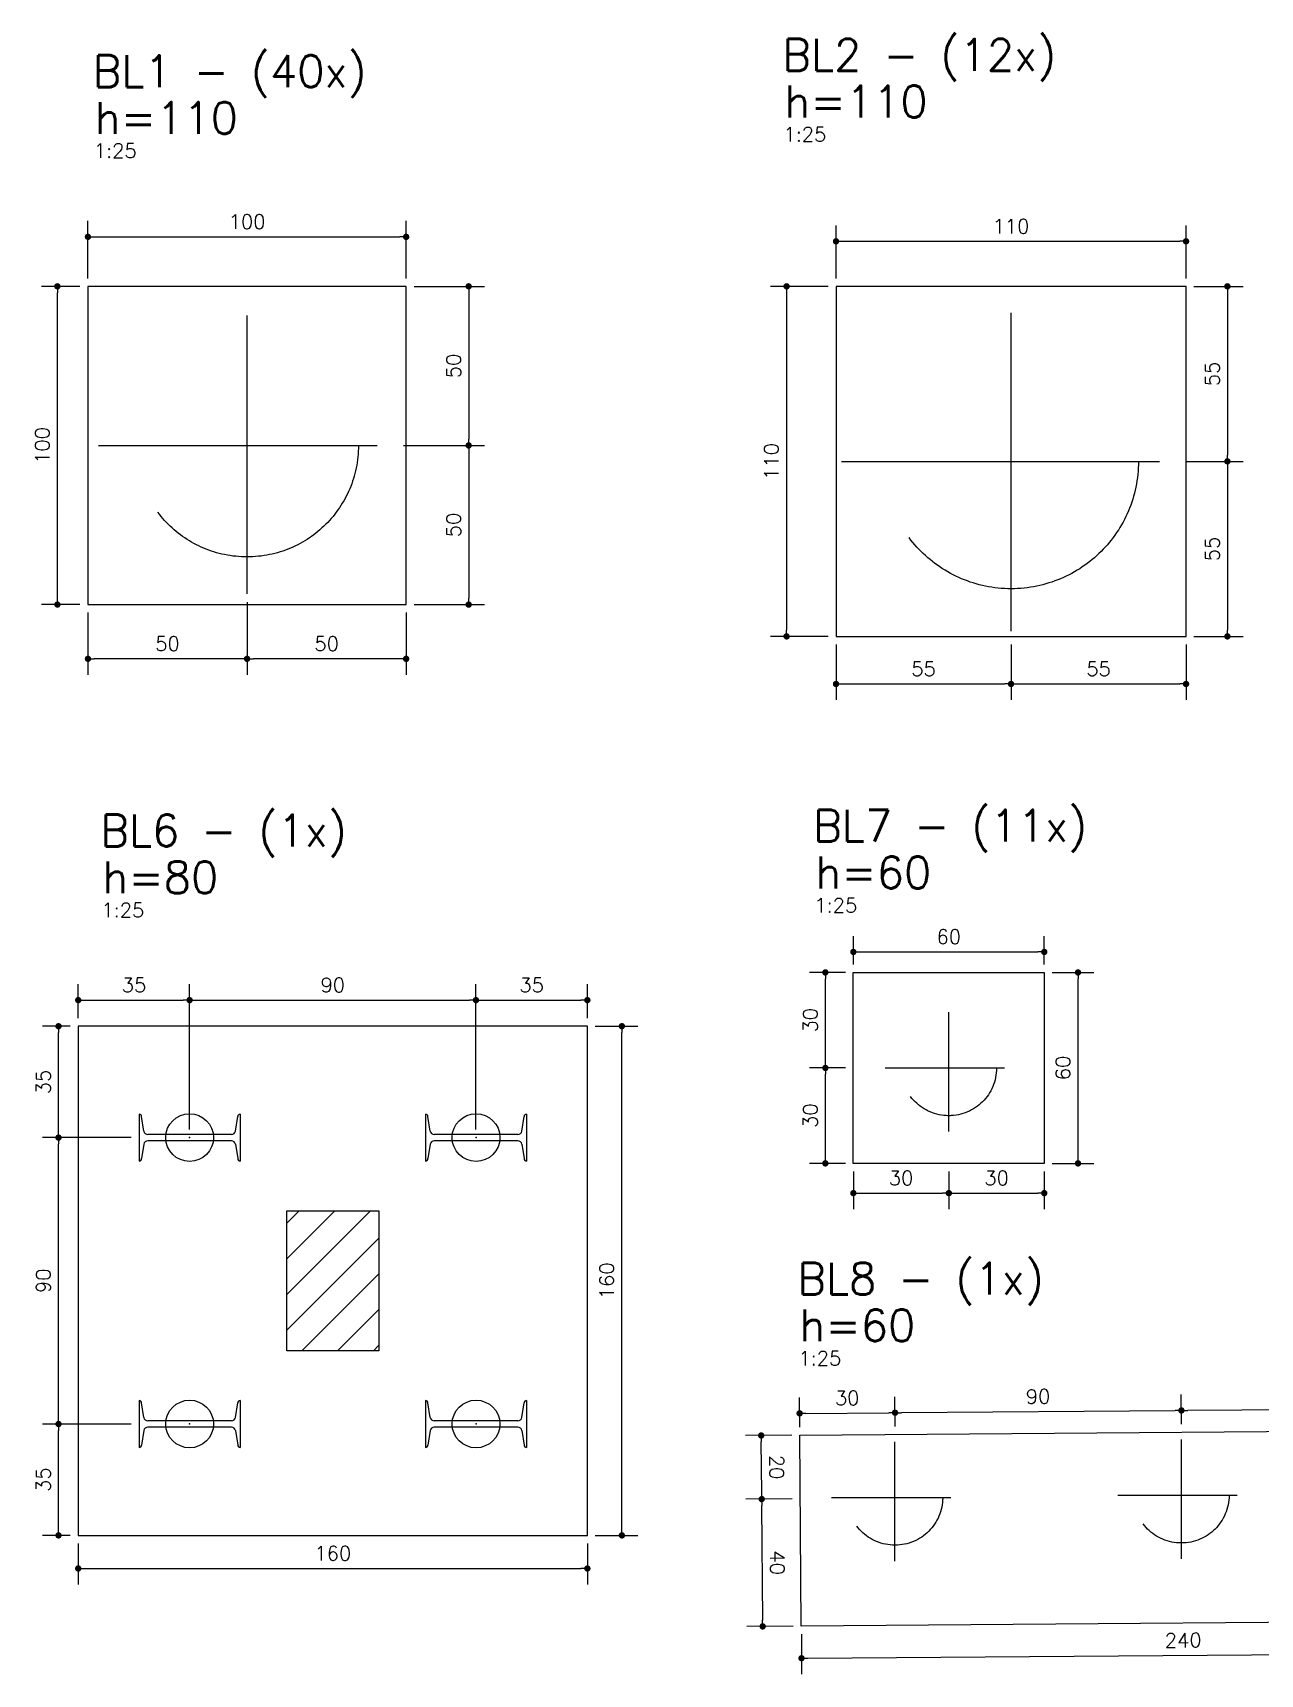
# Model space of a CAD drawing. Extents: x -15987 to 10953, y -16747 to -1189.
# Drawn here: x 8048 to 8820, y -15684 to -14652 of the extents above; entities that cross this region are included whole.
import ezdxf

# ---------------------------------------------------------------- set-up
doc = ezdxf.new("R2010")
doc.units = 0
doc.header["$LTSCALE"] = 25
doc.linetypes.add('ESTILO_TQS_0002', pattern=[0.4, 0.1, -0.3])
for name, color, linetype in [('228', 7, 'Continuous'), ('BLOCO', 3, 'Continuous'), ('COTA', 1, 'Continuous'), ('ESTACA', 1, 'ESTILO_TQS_0002'), ('P-S', 5, 'Continuous'), ('PROJ', 252, 'Continuous'), ('SOLO-FUNDAÇOES', 7, 'Continuous'), ('T1', 2, 'Continuous'), ('T3', 4, 'Continuous'), ('VIGA', 3, 'Continuous')]:
    doc.layers.add(name, color=color, linetype=linetype)
doc.styles.add('COTA', font='romans.shx')
doc.styles.add('Texto1', font='romans.shx', dxfattribs={"height": 9})
doc.styles.add('Texto3', font='romans.shx', dxfattribs={"height": 20})
doc.dimstyles.new('forma', dxfattribs={"dimscale": 5, "dimtxt": 1.8, "dimasz": 0.8, "dimexe": 2, "dimexo": 1, "dimgap": 1, "dimtad": 1, "dimdec": 1, "dimzin": 9, "dimtxsty": 'COTA', "dimblk1": 'DOT', "dimblk2": 'DOT', "dimsah": 1, "dimcen": 0, "dimdle": 1, "dimclrd": 256, "dimclre": 256, "dimclrt": 2, "dimadec": 0, "dimazin": 0, "dimtfac": 1, "dimtdec": 0, "dimtmove": 0, "dimatfit": 3, "dimfxl": 1, "dimtolj": 1, "dimtzin": 0, "dimarcsym": 0})

# ---------------------------------------------------------------- blocks, each defined once
blk = doc.blocks.new('_EST70')
at = {"layer": 'ESTACA', "linetype": 'ESTILO_TQS_0002'}
for p, q in [((0, -1.333), (0, 1.333)), ((-1.333, 0), (1.333, 0))]:
    blk.add_line(p, q, dxfattribs=at)
blk.add_circle((0, 0), 1, dxfattribs=at)
blk = doc.blocks.new('_Dot')
at = {"color": 0, "linetype": 'ByBlock', "lineweight": -2}
blk.add_line((-0.5, 0), (-1, 0), dxfattribs=at)
at = {"color": 0, "linetype": 'ByBlock', "const_width": 0.5}
blk.add_lwpolyline([(-0.25, 0, 1), (0.25, 0, 1)], format="xyb", close=True, dxfattribs=at)
blk = doc.blocks.new('*D52')
at = {"layer": 'COTA', "lineweight": -2, "transparency": 16777216}
for p, q in [((8082.9, -14806.7), (8082.9, -14770.6)), ((8282.9, -14806.7), (8282.9, -14770.6)), ((8086.9, -14780.6), (8278.9, -14780.6))]:
    blk.add_line(p, q, dxfattribs=at)
at = {"layer": 'Defpoints', "color": 0, "transparency": 16777216}
for p in [(8282.9, -14780.6), (8082.9, -14811.7), (8282.9, -14811.7)]:
    blk.add_point(p, dxfattribs=at)
at = {"layer": 'COTA', "lineweight": -2, "transparency": 16777216, "xscale": 4, "yscale": 4, "zscale": 4, "rotation": 180}
blk.add_blockref('_Dot', (8082.9, -14780.6), dxfattribs=at)
at = {"layer": 'COTA', "lineweight": -2, "transparency": 16777216, "xscale": 4, "yscale": 4, "zscale": 4}
blk.add_blockref('_Dot', (8282.9, -14780.6), dxfattribs=at)
at = {"layer": 'COTA', "color": 2, "transparency": 16777216, "insert": (8182.9, -14771.1), "char_height": 9, "attachment_point": 5, "style": 'COTA'}
blk.add_mtext('\\A1;100 ', dxfattribs=at)
blk = doc.blocks.new('*D53')
at = {"layer": 'COTA', "lineweight": -2, "transparency": 16777216}
for p, q in [((8077.9, -14811.7), (8053.7, -14811.7)), ((8063.7, -15007.7), (8063.7, -14815.7)), ((8077.9, -15011.7), (8053.7, -15011.7))]:
    blk.add_line(p, q, dxfattribs=at)
at = {"layer": 'Defpoints', "color": 0, "transparency": 16777216}
for p in [(8063.7, -14811.7), (8082.9, -14811.7), (8082.9, -15011.7)]:
    blk.add_point(p, dxfattribs=at)
at = {"layer": 'COTA', "lineweight": -2, "transparency": 16777216, "xscale": 4, "yscale": 4, "zscale": 4}
for p, rotation in [((8063.7, -14811.7), 90), ((8063.7, -15011.7), 270)]:
    blk.add_blockref('_Dot', p, dxfattribs=dict(at, rotation=rotation))
at = {"layer": 'COTA', "color": 2, "transparency": 16777216, "insert": (8054.2, -14911.7), "char_height": 9, "attachment_point": 5, "rotation": 90, "style": 'COTA'}
blk.add_mtext('\\A1;100 ', dxfattribs=at)
blk = doc.blocks.new('*D54')
at = {"layer": 'COTA', "lineweight": -2, "transparency": 16777216}
for p, q in [((8287.9, -14811.7), (8332.2, -14811.7)), ((8322.2, -14815.7), (8322.2, -14907.7)), ((8281.2, -14911.7), (8332.2, -14911.7))]:
    blk.add_line(p, q, dxfattribs=at)
at = {"layer": 'Defpoints', "color": 0, "transparency": 16777216}
for p in [(8282.9, -14811.7), (8276.2, -14911.7), (8322.2, -14911.7)]:
    blk.add_point(p, dxfattribs=at)
at = {"layer": 'COTA', "lineweight": -2, "transparency": 16777216, "xscale": 4, "yscale": 4, "zscale": 4}
for p, rotation in [((8322.2, -14811.7), 90), ((8322.2, -14911.7), 270)]:
    blk.add_blockref('_Dot', p, dxfattribs=dict(at, rotation=rotation))
at = {"layer": 'COTA', "color": 2, "transparency": 16777216, "insert": (8312.7, -14861.7), "char_height": 9, "attachment_point": 5, "rotation": 90, "style": 'COTA'}
blk.add_mtext('\\A1;50 ', dxfattribs=at)
blk = doc.blocks.new('*D55')
at = {"layer": 'COTA', "lineweight": -2, "transparency": 16777216}
for p, q in [((8182.9, -15010.1), (8182.9, -15055.8)), ((8282.9, -15016.7), (8282.9, -15055.8)), ((8278.9, -15045.8), (8186.9, -15045.8))]:
    blk.add_line(p, q, dxfattribs=at)
at = {"layer": 'Defpoints', "color": 0, "transparency": 16777216}
for p in [(8182.9, -15005.1), (8282.9, -15011.7), (8182.9, -15045.8)]:
    blk.add_point(p, dxfattribs=at)
at = {"layer": 'COTA', "lineweight": -2, "transparency": 16777216, "xscale": 4, "yscale": 4, "zscale": 4, "rotation": 180}
blk.add_blockref('_Dot', (8182.9, -15045.8), dxfattribs=at)
at = {"layer": 'COTA', "lineweight": -2, "transparency": 16777216, "xscale": 4, "yscale": 4, "zscale": 4}
blk.add_blockref('_Dot', (8282.9, -15045.8), dxfattribs=at)
at = {"layer": 'COTA', "color": 2, "transparency": 16777216, "insert": (8232.9, -15036.3), "char_height": 9, "attachment_point": 5, "style": 'COTA'}
blk.add_mtext('\\A1;50 ', dxfattribs=at)
blk = doc.blocks.new('*D56')
at = {"layer": 'COTA', "lineweight": -2, "transparency": 16777216}
for p, q in [((8082.9, -15016.7), (8082.9, -15055.8)), ((8182.9, -15010.1), (8182.9, -15055.8)), ((8178.9, -15045.8), (8086.9, -15045.8))]:
    blk.add_line(p, q, dxfattribs=at)
at = {"layer": 'Defpoints', "color": 0, "transparency": 16777216}
for p in [(8182.9, -15005.1), (8082.9, -15011.7), (8082.9, -15045.8)]:
    blk.add_point(p, dxfattribs=at)
at = {"layer": 'COTA', "lineweight": -2, "transparency": 16777216, "xscale": 4, "yscale": 4, "zscale": 4, "rotation": 180}
blk.add_blockref('_Dot', (8082.9, -15045.8), dxfattribs=at)
at = {"layer": 'COTA', "lineweight": -2, "transparency": 16777216, "xscale": 4, "yscale": 4, "zscale": 4}
blk.add_blockref('_Dot', (8182.9, -15045.8), dxfattribs=at)
at = {"layer": 'COTA', "color": 2, "transparency": 16777216, "insert": (8132.9, -15036.3), "char_height": 9, "attachment_point": 5, "style": 'COTA'}
blk.add_mtext('\\A1;50 ', dxfattribs=at)
blk = doc.blocks.new('*D57')
at = {"layer": 'COTA', "lineweight": -2, "transparency": 16777216}
for p, q in [((8281.2, -14911.7), (8332.2, -14911.7)), ((8322.2, -14915.7), (8322.2, -15007.7)), ((8287.9, -15011.7), (8332.2, -15011.7))]:
    blk.add_line(p, q, dxfattribs=at)
at = {"layer": 'Defpoints', "color": 0, "transparency": 16777216}
for p in [(8276.2, -14911.7), (8282.9, -15011.7), (8322.2, -15011.7)]:
    blk.add_point(p, dxfattribs=at)
at = {"layer": 'COTA', "lineweight": -2, "transparency": 16777216, "xscale": 4, "yscale": 4, "zscale": 4}
for p, rotation in [((8322.2, -14911.7), 90), ((8322.2, -15011.7), 270)]:
    blk.add_blockref('_Dot', p, dxfattribs=dict(at, rotation=rotation))
at = {"layer": 'COTA', "color": 2, "transparency": 16777216, "insert": (8312.7, -14961.7), "char_height": 9, "attachment_point": 5, "rotation": 90, "style": 'COTA'}
blk.add_mtext('\\A1;50 ', dxfattribs=at)
blk = doc.blocks.new('_EST80')
at = {"layer": 'ESTACA', "linetype": 'ESTILO_TQS_0002'}
for p, q in [((0, -1.333), (0, 1.333)), ((-1.333, 0), (1.333, 0))]:
    blk.add_line(p, q, dxfattribs=at)
blk.add_circle((0, 0), 1, dxfattribs=at)
blk = doc.blocks.new('*D58')
at = {"layer": 'COTA', "lineweight": -2, "transparency": 16777216}
for p, q in [((8553.1, -14806.7), (8553.1, -14773.4)), ((8773.1, -14806.7), (8773.1, -14773.4)), ((8557.1, -14783.4), (8769.1, -14783.4))]:
    blk.add_line(p, q, dxfattribs=at)
at = {"layer": 'Defpoints', "color": 0, "transparency": 16777216}
for p in [(8773.1, -14783.4), (8553.1, -14811.7), (8773.1, -14811.7)]:
    blk.add_point(p, dxfattribs=at)
at = {"layer": 'COTA', "lineweight": -2, "transparency": 16777216, "xscale": 4, "yscale": 4, "zscale": 4, "rotation": 180}
blk.add_blockref('_Dot', (8553.1, -14783.4), dxfattribs=at)
at = {"layer": 'COTA', "lineweight": -2, "transparency": 16777216, "xscale": 4, "yscale": 4, "zscale": 4}
blk.add_blockref('_Dot', (8773.1, -14783.4), dxfattribs=at)
at = {"layer": 'COTA', "color": 2, "transparency": 16777216, "insert": (8663.1, -14773.9), "char_height": 9, "attachment_point": 5, "style": 'COTA'}
blk.add_mtext('\\A1;110', dxfattribs=at)
blk = doc.blocks.new('*D59')
at = {"layer": 'COTA', "lineweight": -2, "transparency": 16777216}
for p, q in [((8548.1, -14811.7), (8512, -14811.7)), ((8522, -14815.7), (8522, -15027.7)), ((8548.1, -15031.7), (8512, -15031.7))]:
    blk.add_line(p, q, dxfattribs=at)
at = {"layer": 'Defpoints', "color": 0, "transparency": 16777216}
for p in [(8553.1, -14811.7), (8522, -15031.7), (8553.1, -15031.7)]:
    blk.add_point(p, dxfattribs=at)
at = {"layer": 'COTA', "lineweight": -2, "transparency": 16777216, "xscale": 4, "yscale": 4, "zscale": 4}
for p, rotation in [((8522, -14811.7), 90), ((8522, -15031.7), 270)]:
    blk.add_blockref('_Dot', p, dxfattribs=dict(at, rotation=rotation))
at = {"layer": 'COTA', "color": 2, "transparency": 16777216, "insert": (8512.5, -14921.7), "char_height": 9, "attachment_point": 5, "rotation": 90, "style": 'COTA'}
blk.add_mtext('\\A1;110', dxfattribs=at)
blk = doc.blocks.new('*D60')
at = {"layer": 'COTA', "lineweight": -2, "transparency": 16777216}
for p, q in [((8778.1, -14811.7), (8809.1, -14811.7)), ((8799.1, -14815.7), (8799.1, -14917.7)), ((8778.1, -14921.7), (8809.1, -14921.7))]:
    blk.add_line(p, q, dxfattribs=at)
at = {"layer": 'Defpoints', "color": 0, "transparency": 16777216}
for p in [(8773.1, -14811.7), (8773.1, -14921.7), (8799.1, -14921.7)]:
    blk.add_point(p, dxfattribs=at)
at = {"layer": 'COTA', "lineweight": -2, "transparency": 16777216, "xscale": 4, "yscale": 4, "zscale": 4}
for p, rotation in [((8799.1, -14811.7), 90), ((8799.1, -14921.7), 270)]:
    blk.add_blockref('_Dot', p, dxfattribs=dict(at, rotation=rotation))
at = {"layer": 'COTA', "color": 2, "transparency": 16777216, "insert": (8789.6, -14866.7), "char_height": 9, "attachment_point": 5, "rotation": 90, "style": 'COTA'}
blk.add_mtext('\\A1;55', dxfattribs=at)
blk = doc.blocks.new('*D61')
at = {"layer": 'COTA', "lineweight": -2, "transparency": 16777216}
for p, q in [((8778.1, -14921.7), (8809.1, -14921.7)), ((8799.1, -14925.7), (8799.1, -15027.7)), ((8778.1, -15031.7), (8809.1, -15031.7))]:
    blk.add_line(p, q, dxfattribs=at)
at = {"layer": 'Defpoints', "color": 0, "transparency": 16777216}
for p in [(8773.1, -14921.7), (8773.1, -15031.7), (8799.1, -15031.7)]:
    blk.add_point(p, dxfattribs=at)
at = {"layer": 'COTA', "lineweight": -2, "transparency": 16777216, "xscale": 4, "yscale": 4, "zscale": 4}
for p, rotation in [((8799.1, -14921.7), 90), ((8799.1, -15031.7), 270)]:
    blk.add_blockref('_Dot', p, dxfattribs=dict(at, rotation=rotation))
at = {"layer": 'COTA', "color": 2, "transparency": 16777216, "insert": (8789.6, -14976.7), "char_height": 9, "attachment_point": 5, "rotation": 90, "style": 'COTA'}
blk.add_mtext('\\A1;55', dxfattribs=at)
blk = doc.blocks.new('*D62')
at = {"layer": 'COTA', "lineweight": -2, "transparency": 16777216}
for p, q in [((8553.1, -15036.7), (8553.1, -15071.6)), ((8663.1, -15036.7), (8663.1, -15071.6)), ((8557.1, -15061.6), (8659.1, -15061.6))]:
    blk.add_line(p, q, dxfattribs=at)
at = {"layer": 'Defpoints', "color": 0, "transparency": 16777216}
for p in [(8553.1, -15031.7), (8663.1, -15031.7), (8663.1, -15061.6)]:
    blk.add_point(p, dxfattribs=at)
at = {"layer": 'COTA', "lineweight": -2, "transparency": 16777216, "xscale": 4, "yscale": 4, "zscale": 4, "rotation": 180}
blk.add_blockref('_Dot', (8553.1, -15061.6), dxfattribs=at)
at = {"layer": 'COTA', "lineweight": -2, "transparency": 16777216, "xscale": 4, "yscale": 4, "zscale": 4}
blk.add_blockref('_Dot', (8663.1, -15061.6), dxfattribs=at)
at = {"layer": 'COTA', "color": 2, "transparency": 16777216, "insert": (8608.1, -15052.1), "char_height": 9, "attachment_point": 5, "style": 'COTA'}
blk.add_mtext('\\A1;55', dxfattribs=at)
blk = doc.blocks.new('*D63')
at = {"layer": 'COTA', "lineweight": -2, "transparency": 16777216}
for p, q in [((8663.1, -15036.7), (8663.1, -15071.6)), ((8773.1, -15036.7), (8773.1, -15071.6)), ((8667.1, -15061.6), (8769.1, -15061.6))]:
    blk.add_line(p, q, dxfattribs=at)
at = {"layer": 'Defpoints', "color": 0, "transparency": 16777216}
for p in [(8663.1, -15031.7), (8773.1, -15031.7), (8773.1, -15061.6)]:
    blk.add_point(p, dxfattribs=at)
at = {"layer": 'COTA', "lineweight": -2, "transparency": 16777216, "xscale": 4, "yscale": 4, "zscale": 4, "rotation": 180}
blk.add_blockref('_Dot', (8663.1, -15061.6), dxfattribs=at)
at = {"layer": 'COTA', "lineweight": -2, "transparency": 16777216, "xscale": 4, "yscale": 4, "zscale": 4}
blk.add_blockref('_Dot', (8773.1, -15061.6), dxfattribs=at)
at = {"layer": 'COTA', "color": 2, "transparency": 16777216, "insert": (8718.1, -15052.1), "char_height": 9, "attachment_point": 5, "style": 'COTA'}
blk.add_mtext('\\A1;55', dxfattribs=at)
blk = doc.blocks.new('perfilW310x52')
at = {"layer": 'PROJ', "linetype": 'Continuous'}
for p, q in [((-0.0836, 0.1585), (0.0636, 0.1585)), ((-0.0305, 0.1439), (-0.0761, 0.151)), ((-0.02, 0.1316), (-0.02, -0.1316)), ((0, 0.1316), (0, -0.1316)), ((0.0106, 0.1439), (0.0562, 0.151)), ((-0.0305, -0.1439), (-0.0761, -0.151)), ((0.0106, -0.1439), (0.0562, -0.151)), ((-0.0836, -0.1585), (0.0636, -0.1585))]:
    blk.add_line(p, q, dxfattribs=at)
at = {"layer": 'PROJ'}
blk.add_circle((-0.01, 0), 0.075, dxfattribs=at)
at = {"layer": 'PROJ', "linetype": 'Continuous'}
for centre, radius, start, end in [((-0.0761, 0.1585), 0.00749, 180, 270), ((0.0562, 0.1585), 0.00749, 270, 0), ((-0.0324, 0.1316), 0.0125, 0, 81.1582), ((0.0125, 0.1316), 0.0125, 98.8418, 180), ((-0.0761, -0.1585), 0.00749, 90, 180), ((-0.0324, -0.1316), 0.0125, 278.8418, 0), ((0.0125, -0.1316), 0.0125, 180, 261.1582), ((0.0562, -0.1585), 0.00749, 0, 90)]:
    blk.add_arc(centre, radius, start, end, dxfattribs=at)
at = {"layer": 'PROJ'}
blk.add_point((-0.01, 0), dxfattribs=at)
blk = doc.blocks.new('*D452')
at = {"layer": 'COTA', "lineweight": -2, "transparency": 16777216}
for p, q in [((8110.1, -15526.7), (8054.4, -15526.7)), ((8064.4, -15592.7), (8064.4, -15530.7)), ((8071.8, -15596.7), (8054.4, -15596.7))]:
    blk.add_line(p, q, dxfattribs=at)
at = {"layer": 'Defpoints', "color": 0, "transparency": 16777216}
for p in [(8064.4, -15526.7), (8115.1, -15526.7), (8076.8, -15596.7)]:
    blk.add_point(p, dxfattribs=at)
at = {"layer": 'COTA', "lineweight": -2, "transparency": 16777216, "xscale": 4, "yscale": 4, "zscale": 4}
for p, rotation in [((8064.4, -15526.7), 90), ((8064.4, -15596.7), 270)]:
    blk.add_blockref('_Dot', p, dxfattribs=dict(at, rotation=rotation))
at = {"layer": 'COTA', "color": 2, "transparency": 16777216, "insert": (8054.9, -15561.7), "char_height": 9, "attachment_point": 5, "rotation": 90, "style": 'COTA'}
blk.add_mtext('\\A1;35 ', dxfattribs=at)
blk = doc.blocks.new('*D446')
at = {"layer": 'COTA', "lineweight": -2, "transparency": 16777216}
for p, q in [((8110.1, -15346.7), (8054.4, -15346.7)), ((8064.4, -15522.7), (8064.4, -15350.7)), ((8110.1, -15526.7), (8054.4, -15526.7))]:
    blk.add_line(p, q, dxfattribs=at)
at = {"layer": 'Defpoints', "color": 0, "transparency": 16777216}
for p in [(8064.4, -15346.7), (8115.1, -15346.7), (8115.1, -15526.7)]:
    blk.add_point(p, dxfattribs=at)
at = {"layer": 'COTA', "lineweight": -2, "transparency": 16777216, "xscale": 4, "yscale": 4, "zscale": 4}
for p, rotation in [((8064.4, -15346.7), 90), ((8064.4, -15526.7), 270)]:
    blk.add_blockref('_Dot', p, dxfattribs=dict(at, rotation=rotation))
at = {"layer": 'COTA', "color": 2, "transparency": 16777216, "insert": (8054.9, -15436.7), "char_height": 9, "attachment_point": 5, "rotation": 90, "style": 'COTA'}
blk.add_mtext('\\A1;90 ', dxfattribs=at)
blk = doc.blocks.new('*D453')
at = {"layer": 'COTA', "lineweight": -2, "transparency": 16777216}
for p, q in [((8071.8, -15276.7), (8054.4, -15276.7)), ((8064.4, -15342.7), (8064.4, -15280.7)), ((8110.1, -15346.7), (8054.4, -15346.7))]:
    blk.add_line(p, q, dxfattribs=at)
at = {"layer": 'Defpoints', "color": 0, "transparency": 16777216}
for p in [(8064.4, -15276.7), (8076.8, -15276.7), (8115.1, -15346.7)]:
    blk.add_point(p, dxfattribs=at)
at = {"layer": 'COTA', "lineweight": -2, "transparency": 16777216, "xscale": 4, "yscale": 4, "zscale": 4}
for p, rotation in [((8064.4, -15276.7), 90), ((8064.4, -15346.7), 270)]:
    blk.add_blockref('_Dot', p, dxfattribs=dict(at, rotation=rotation))
at = {"layer": 'COTA', "color": 2, "transparency": 16777216, "insert": (8054.9, -15311.7), "char_height": 9, "attachment_point": 5, "rotation": 90, "style": 'COTA'}
blk.add_mtext('\\A1;35 ', dxfattribs=at)
blk = doc.blocks.new('*D454')
at = {"layer": 'COTA', "lineweight": -2, "transparency": 16777216}
for p, q in [((8076.8, -15271.7), (8076.8, -15250.3)), ((8146.8, -15341.7), (8146.8, -15250.3)), ((8080.8, -15260.3), (8142.8, -15260.3))]:
    blk.add_line(p, q, dxfattribs=at)
at = {"layer": 'Defpoints', "color": 0, "transparency": 16777216}
for p in [(8146.8, -15260.3), (8076.8, -15276.7), (8146.8, -15346.7)]:
    blk.add_point(p, dxfattribs=at)
at = {"layer": 'COTA', "lineweight": -2, "transparency": 16777216, "xscale": 4, "yscale": 4, "zscale": 4, "rotation": 180}
blk.add_blockref('_Dot', (8076.8, -15260.3), dxfattribs=at)
at = {"layer": 'COTA', "lineweight": -2, "transparency": 16777216, "xscale": 4, "yscale": 4, "zscale": 4}
blk.add_blockref('_Dot', (8146.8, -15260.3), dxfattribs=at)
at = {"layer": 'COTA', "color": 2, "transparency": 16777216, "insert": (8111.8, -15250.8), "char_height": 9, "attachment_point": 5, "style": 'COTA'}
blk.add_mtext('\\A1;35 ', dxfattribs=at)
blk = doc.blocks.new('*D447')
at = {"layer": 'COTA', "lineweight": -2, "transparency": 16777216}
for p, q in [((8146.8, -15341.7), (8146.8, -15250.3)), ((8326.8, -15341.7), (8326.8, -15250.3)), ((8150.8, -15260.3), (8322.8, -15260.3))]:
    blk.add_line(p, q, dxfattribs=at)
at = {"layer": 'Defpoints', "color": 0, "transparency": 16777216}
for p in [(8326.8, -15260.3), (8146.8, -15346.7), (8326.8, -15346.7)]:
    blk.add_point(p, dxfattribs=at)
at = {"layer": 'COTA', "lineweight": -2, "transparency": 16777216, "xscale": 4, "yscale": 4, "zscale": 4, "rotation": 180}
blk.add_blockref('_Dot', (8146.8, -15260.3), dxfattribs=at)
at = {"layer": 'COTA', "lineweight": -2, "transparency": 16777216, "xscale": 4, "yscale": 4, "zscale": 4}
blk.add_blockref('_Dot', (8326.8, -15260.3), dxfattribs=at)
at = {"layer": 'COTA', "color": 2, "transparency": 16777216, "insert": (8236.8, -15250.8), "char_height": 9, "attachment_point": 5, "style": 'COTA'}
blk.add_mtext('\\A1;90 ', dxfattribs=at)
blk = doc.blocks.new('*D455')
at = {"layer": 'COTA', "lineweight": -2, "transparency": 16777216}
for p, q in [((8326.8, -15341.7), (8326.8, -15250.3)), ((8396.8, -15271.7), (8396.8, -15250.3)), ((8330.8, -15260.3), (8392.8, -15260.3))]:
    blk.add_line(p, q, dxfattribs=at)
at = {"layer": 'Defpoints', "color": 0, "transparency": 16777216}
for p in [(8396.8, -15260.3), (8396.8, -15276.7), (8326.8, -15346.7)]:
    blk.add_point(p, dxfattribs=at)
at = {"layer": 'COTA', "lineweight": -2, "transparency": 16777216, "xscale": 4, "yscale": 4, "zscale": 4, "rotation": 180}
blk.add_blockref('_Dot', (8326.8, -15260.3), dxfattribs=at)
at = {"layer": 'COTA', "lineweight": -2, "transparency": 16777216, "xscale": 4, "yscale": 4, "zscale": 4}
blk.add_blockref('_Dot', (8396.8, -15260.3), dxfattribs=at)
at = {"layer": 'COTA', "color": 2, "transparency": 16777216, "insert": (8361.8, -15250.8), "char_height": 9, "attachment_point": 5, "style": 'COTA'}
blk.add_mtext('\\A1;35 ', dxfattribs=at)
blk = doc.blocks.new('*D456')
at = {"layer": 'COTA', "lineweight": -2, "transparency": 16777216}
for p, q in [((8401.8, -15276.7), (8428.5, -15276.7)), ((8418.5, -15592.7), (8418.5, -15280.7)), ((8401.8, -15596.7), (8428.5, -15596.7))]:
    blk.add_line(p, q, dxfattribs=at)
at = {"layer": 'Defpoints', "color": 0, "transparency": 16777216}
for p in [(8396.8, -15276.7), (8418.5, -15276.7), (8396.8, -15596.7)]:
    blk.add_point(p, dxfattribs=at)
at = {"layer": 'COTA', "lineweight": -2, "transparency": 16777216, "xscale": 4, "yscale": 4, "zscale": 4}
for p, rotation in [((8418.5, -15276.7), 90), ((8418.5, -15596.7), 270)]:
    blk.add_blockref('_Dot', p, dxfattribs=dict(at, rotation=rotation))
at = {"layer": 'COTA', "color": 2, "transparency": 16777216, "insert": (8409, -15436.7), "char_height": 9, "attachment_point": 5, "rotation": 90, "style": 'COTA'}
blk.add_mtext('\\A1;160 ', dxfattribs=at)
blk = doc.blocks.new('*D457')
at = {"layer": 'COTA', "lineweight": -2, "transparency": 16777216}
for p, q in [((8076.8, -15601.7), (8076.8, -15627.5)), ((8396.8, -15601.7), (8396.8, -15627.5)), ((8080.8, -15617.5), (8392.8, -15617.5))]:
    blk.add_line(p, q, dxfattribs=at)
at = {"layer": 'Defpoints', "color": 0, "transparency": 16777216}
for p in [(8076.8, -15596.7), (8396.8, -15596.7), (8396.8, -15617.5)]:
    blk.add_point(p, dxfattribs=at)
at = {"layer": 'COTA', "lineweight": -2, "transparency": 16777216, "xscale": 4, "yscale": 4, "zscale": 4, "rotation": 180}
blk.add_blockref('_Dot', (8076.8, -15617.5), dxfattribs=at)
at = {"layer": 'COTA', "lineweight": -2, "transparency": 16777216, "xscale": 4, "yscale": 4, "zscale": 4}
blk.add_blockref('_Dot', (8396.8, -15617.5), dxfattribs=at)
at = {"layer": 'COTA', "color": 2, "transparency": 16777216, "insert": (8236.8, -15608), "char_height": 9, "attachment_point": 5, "style": 'COTA'}
blk.add_mtext('\\A1;160 ', dxfattribs=at)
blk = doc.blocks.new('*D564')
at = {"layer": 'COTA', "lineweight": -2, "transparency": 16777216}
for p, q in [((8559, -15302.9), (8536.4, -15302.9)), ((8546.4, -15358.9), (8546.4, -15306.9)), ((8559, -15362.9), (8536.4, -15362.9))]:
    blk.add_line(p, q, dxfattribs=at)
at = {"layer": 'Defpoints', "color": 0, "transparency": 16777216}
for p in [(8546.4, -15302.9), (8564, -15302.9), (8564, -15362.9)]:
    blk.add_point(p, dxfattribs=at)
at = {"layer": 'COTA', "lineweight": -2, "transparency": 16777216, "xscale": 4, "yscale": 4, "zscale": 4}
for p, rotation in [((8546.4, -15302.9), 90), ((8546.4, -15362.9), 270)]:
    blk.add_blockref('_Dot', p, dxfattribs=dict(at, rotation=rotation))
at = {"layer": 'COTA', "color": 2, "transparency": 16777216, "insert": (8536.9, -15332.9), "char_height": 9, "attachment_point": 5, "rotation": 90, "style": 'COTA'}
blk.add_mtext('\\A1;30 ', dxfattribs=at)
blk = doc.blocks.new('*D565')
at = {"layer": 'COTA', "lineweight": -2, "transparency": 16777216}
for p, q in [((8559, -15242.9), (8536.4, -15242.9)), ((8546.4, -15298.9), (8546.4, -15246.9)), ((8559, -15302.9), (8536.4, -15302.9))]:
    blk.add_line(p, q, dxfattribs=at)
at = {"layer": 'Defpoints', "color": 0, "transparency": 16777216}
for p in [(8546.4, -15242.9), (8564, -15242.9), (8564, -15302.9)]:
    blk.add_point(p, dxfattribs=at)
at = {"layer": 'COTA', "lineweight": -2, "transparency": 16777216, "xscale": 4, "yscale": 4, "zscale": 4}
for p, rotation in [((8546.4, -15242.9), 90), ((8546.4, -15302.9), 270)]:
    blk.add_blockref('_Dot', p, dxfattribs=dict(at, rotation=rotation))
at = {"layer": 'COTA', "color": 2, "transparency": 16777216, "insert": (8536.9, -15272.9), "char_height": 9, "attachment_point": 5, "rotation": 90, "style": 'COTA'}
blk.add_mtext('\\A1;30 ', dxfattribs=at)
blk = doc.blocks.new('*D566')
at = {"layer": 'COTA', "lineweight": -2, "transparency": 16777216}
for p, q in [((8564, -15367.9), (8564, -15391.6)), ((8624, -15367.9), (8624, -15391.6)), ((8568, -15381.6), (8620, -15381.6))]:
    blk.add_line(p, q, dxfattribs=at)
at = {"layer": 'Defpoints', "color": 0, "transparency": 16777216}
for p in [(8564, -15362.9), (8624, -15362.9), (8624, -15381.6)]:
    blk.add_point(p, dxfattribs=at)
at = {"layer": 'COTA', "lineweight": -2, "transparency": 16777216, "xscale": 4, "yscale": 4, "zscale": 4, "rotation": 180}
blk.add_blockref('_Dot', (8564, -15381.6), dxfattribs=at)
at = {"layer": 'COTA', "lineweight": -2, "transparency": 16777216, "xscale": 4, "yscale": 4, "zscale": 4}
blk.add_blockref('_Dot', (8624, -15381.6), dxfattribs=at)
at = {"layer": 'COTA', "color": 2, "transparency": 16777216, "insert": (8594, -15372.1), "char_height": 9, "attachment_point": 5, "style": 'COTA'}
blk.add_mtext('\\A1;30 ', dxfattribs=at)
blk = doc.blocks.new('*D567')
at = {"layer": 'COTA', "lineweight": -2, "transparency": 16777216}
for p, q in [((8624, -15367.9), (8624, -15391.6)), ((8684, -15367.9), (8684, -15391.6)), ((8628, -15381.6), (8680, -15381.6))]:
    blk.add_line(p, q, dxfattribs=at)
at = {"layer": 'Defpoints', "color": 0, "transparency": 16777216}
for p in [(8624, -15362.9), (8684, -15362.9), (8684, -15381.6)]:
    blk.add_point(p, dxfattribs=at)
at = {"layer": 'COTA', "lineweight": -2, "transparency": 16777216, "xscale": 4, "yscale": 4, "zscale": 4, "rotation": 180}
blk.add_blockref('_Dot', (8624, -15381.6), dxfattribs=at)
at = {"layer": 'COTA', "lineweight": -2, "transparency": 16777216, "xscale": 4, "yscale": 4, "zscale": 4}
blk.add_blockref('_Dot', (8684, -15381.6), dxfattribs=at)
at = {"layer": 'COTA', "color": 2, "transparency": 16777216, "insert": (8654, -15372.1), "char_height": 9, "attachment_point": 5, "style": 'COTA'}
blk.add_mtext('\\A1;30 ', dxfattribs=at)
blk = doc.blocks.new('*D568')
at = {"layer": 'COTA', "lineweight": -2, "transparency": 16777216}
for p, q in [((8689, -15242.9), (8715.2, -15242.9)), ((8705.2, -15358.9), (8705.2, -15246.9)), ((8689, -15362.9), (8715.2, -15362.9))]:
    blk.add_line(p, q, dxfattribs=at)
at = {"layer": 'Defpoints', "color": 0, "transparency": 16777216}
for p in [(8684, -15242.9), (8705.2, -15242.9), (8684, -15362.9)]:
    blk.add_point(p, dxfattribs=at)
at = {"layer": 'COTA', "lineweight": -2, "transparency": 16777216, "xscale": 4, "yscale": 4, "zscale": 4}
for p, rotation in [((8705.2, -15242.9), 90), ((8705.2, -15362.9), 270)]:
    blk.add_blockref('_Dot', p, dxfattribs=dict(at, rotation=rotation))
at = {"layer": 'COTA', "color": 2, "transparency": 16777216, "insert": (8695.7, -15302.9), "char_height": 9, "attachment_point": 5, "rotation": 90, "style": 'COTA'}
blk.add_mtext('\\A1;60 ', dxfattribs=at)
blk = doc.blocks.new('*D569')
at = {"layer": 'COTA', "lineweight": -2, "transparency": 16777216}
for p, q in [((8564, -15237.9), (8564, -15220)), ((8684, -15237.9), (8684, -15220)), ((8568, -15230), (8680, -15230))]:
    blk.add_line(p, q, dxfattribs=at)
at = {"layer": 'Defpoints', "color": 0, "transparency": 16777216}
for p in [(8684, -15230), (8564, -15242.9), (8684, -15242.9)]:
    blk.add_point(p, dxfattribs=at)
at = {"layer": 'COTA', "lineweight": -2, "transparency": 16777216, "xscale": 4, "yscale": 4, "zscale": 4, "rotation": 180}
blk.add_blockref('_Dot', (8564, -15230), dxfattribs=at)
at = {"layer": 'COTA', "lineweight": -2, "transparency": 16777216, "xscale": 4, "yscale": 4, "zscale": 4}
blk.add_blockref('_Dot', (8684, -15230), dxfattribs=at)
at = {"layer": 'COTA', "color": 2, "transparency": 16777216, "insert": (8624, -15220.5), "char_height": 9, "attachment_point": 5, "style": 'COTA'}
blk.add_mtext('\\A1;60 ', dxfattribs=at)
blk = doc.blocks.new('*D571')
at = {"layer": 'COTA', "lineweight": -2, "transparency": 16777216}
for p, q in [((8530.3, -15528.7), (8530.1, -15510)), ((8590.3, -15528.2), (8590.1, -15509.6)), ((8534.2, -15520), (8586.2, -15519.6))]:
    blk.add_line(p, q, dxfattribs=at)
at = {"layer": 'Defpoints', "color": 0, "transparency": 16777216}
for p in [(8590.2, -15519.6), (8530.3, -15533.7), (8590.3, -15533.2)]:
    blk.add_point(p, dxfattribs=at)
at = {"layer": 'COTA', "lineweight": -2, "transparency": 16777216, "xscale": 4, "yscale": 4, "zscale": 4}
for p, rotation in [((8530.2, -15520), 180.4415744823485), ((8590.2, -15519.6), 0.4415744823484966)]:
    blk.add_blockref('_Dot', p, dxfattribs=dict(at, rotation=rotation))
at = {"layer": 'COTA', "color": 2, "transparency": 16777216, "insert": (8560.1, -15510.3), "char_height": 9, "attachment_point": 5, "rotation": 0.4416, "style": 'COTA'}
blk.add_mtext('\\A1;30 ', dxfattribs=at)
blk = doc.blocks.new('*D572')
at = {"layer": 'COTA', "lineweight": -2, "transparency": 16777216}
for p, q in [((8590.3, -15528.2), (8590.1, -15509.6)), ((8770.3, -15526.9), (8770.1, -15508.2)), ((8594.2, -15519.5), (8766.2, -15518.2))]:
    blk.add_line(p, q, dxfattribs=at)
at = {"layer": 'Defpoints', "color": 0, "transparency": 16777216}
for p in [(8770.2, -15518.2), (8590.3, -15533.2), (8770.3, -15531.9)]:
    blk.add_point(p, dxfattribs=at)
at = {"layer": 'COTA', "lineweight": -2, "transparency": 16777216, "xscale": 4, "yscale": 4, "zscale": 4}
for p, rotation in [((8590.2, -15519.6), 180.4415744823484), ((8770.2, -15518.2), 0.4415744823484075)]:
    blk.add_blockref('_Dot', p, dxfattribs=dict(at, rotation=rotation))
at = {"layer": 'COTA', "color": 2, "transparency": 16777216, "insert": (8680.1, -15509.4), "char_height": 9, "attachment_point": 5, "rotation": 0.4416, "style": 'COTA'}
blk.add_mtext('\\A1;90 ', dxfattribs=at)
blk = doc.blocks.new('*D573')
at = {"layer": 'COTA', "lineweight": -2, "transparency": 16777216}
for p, q in [((8770.3, -15526.9), (8770.1, -15508.2)), ((8950.3, -15525.5), (8950.1, -15506.8)), ((8774.2, -15518.1), (8946.2, -15516.8))]:
    blk.add_line(p, q, dxfattribs=at)
at = {"layer": 'Defpoints', "color": 0, "transparency": 16777216}
for p in [(8950.2, -15516.8), (8770.3, -15531.9), (8950.3, -15530.5)]:
    blk.add_point(p, dxfattribs=at)
at = {"layer": 'COTA', "lineweight": -2, "transparency": 16777216, "xscale": 4, "yscale": 4, "zscale": 4}
for p, rotation in [((8770.2, -15518.2), 180.4415744823484), ((8950.2, -15516.8), 0.4415744823484075)]:
    blk.add_blockref('_Dot', p, dxfattribs=dict(at, rotation=rotation))
at = {"layer": 'COTA', "color": 2, "transparency": 16777216, "insert": (8860.1, -15508), "char_height": 9, "attachment_point": 5, "rotation": 0.4416, "style": 'COTA'}
blk.add_mtext('\\A1;90 ', dxfattribs=at)
blk = doc.blocks.new('*D575')
at = {"layer": 'COTA', "lineweight": -2, "transparency": 16777216}
for p, q in [((8531.3, -15658.7), (8531.5, -15683.9)), ((9011.3, -15655), (9011.5, -15680.2)), ((8535.4, -15673.9), (9007.4, -15670.3))]:
    blk.add_line(p, q, dxfattribs=at)
at = {"layer": 'Defpoints', "color": 0, "transparency": 16777216}
for p in [(8531.2, -15653.7), (9011.2, -15650), (9011.4, -15670.2)]:
    blk.add_point(p, dxfattribs=at)
at = {"layer": 'COTA', "lineweight": -2, "transparency": 16777216, "xscale": 4, "yscale": 4, "zscale": 4}
for p, rotation in [((9011.4, -15670.2), 0.4415744823484966), ((8531.4, -15673.9), 180.4415744823485)]:
    blk.add_blockref('_Dot', p, dxfattribs=dict(at, rotation=rotation))
at = {"layer": 'COTA', "color": 2, "transparency": 16777216, "insert": (8771.3, -15662.6), "char_height": 9, "attachment_point": 5, "rotation": 0.4416, "style": 'COTA'}
blk.add_mtext('\\A1;240 ', dxfattribs=at)
blk = doc.blocks.new('*D576')
at = {"layer": 'COTA', "lineweight": -2, "transparency": 16777216}
for p, q in [((8525.6, -15573.7), (8496.4, -15574)), ((8507, -15649.9), (8506.4, -15577.9)), ((8526.2, -15653.7), (8497, -15654))]:
    blk.add_line(p, q, dxfattribs=at)
at = {"layer": 'Defpoints', "color": 0, "transparency": 16777216}
for p in [(8506.4, -15573.9), (8530.6, -15573.7), (8531.2, -15653.7)]:
    blk.add_point(p, dxfattribs=at)
at = {"layer": 'COTA', "lineweight": -2, "transparency": 16777216, "xscale": 4, "yscale": 4, "zscale": 4}
for p, rotation in [((8506.4, -15573.9), 90.44157448234803), ((8507, -15653.9), 270.4415744823481)]:
    blk.add_blockref('_Dot', p, dxfattribs=dict(at, rotation=rotation))
at = {"layer": 'COTA', "color": 2, "transparency": 16777216, "insert": (8516.2, -15613.8), "char_height": 9, "attachment_point": 5, "rotation": 270.4416, "style": 'COTA'}
blk.add_mtext('\\A1;40 ', dxfattribs=at)
blk = doc.blocks.new('*D577')
at = {"layer": 'COTA', "lineweight": -2, "transparency": 16777216}
for p, q in [((8525.3, -15533.7), (8496.1, -15534)), ((8506.4, -15569.9), (8506.1, -15537.9)), ((8525.6, -15573.7), (8496.4, -15574))]:
    blk.add_line(p, q, dxfattribs=at)
at = {"layer": 'Defpoints', "color": 0, "transparency": 16777216}
for p in [(8506.1, -15533.9), (8530.3, -15533.7), (8530.6, -15573.7)]:
    blk.add_point(p, dxfattribs=at)
at = {"layer": 'COTA', "lineweight": -2, "transparency": 16777216, "xscale": 4, "yscale": 4, "zscale": 4}
for p, rotation in [((8506.1, -15533.9), 90.44157448234841), ((8506.4, -15573.9), 270.4415744823484)]:
    blk.add_blockref('_Dot', p, dxfattribs=dict(at, rotation=rotation))
at = {"layer": 'COTA', "color": 2, "transparency": 16777216, "insert": (8515.8, -15553.8), "char_height": 9, "attachment_point": 5, "rotation": 270.4416, "style": 'COTA'}
blk.add_mtext('\\A1;20 ', dxfattribs=at)

msp = doc.modelspace()

# ---------------------------------------------------------------- hatches: boundary and pattern name
at = {"layer": 'COTA'}
h = msp.add_hatch(dxfattribs=at)
h.set_pattern_fill('ANSI31', color=256, scale=5)
h.set_pattern_definition([(45, (8103.383, 15970.898), (-11.22532, 11.22532), [])])
h.paths.add_polyline_path([(8207.82, -15392.69), (8265.82, -15392.69), (8265.82, -15480.7), (8207.82, -15480.7)])

# ---------------------------------------------------------------- linework, layer by layer
at = {"layer": 'BLOCO', "linetype": 'Continuous'}
for points in [[(8082.92, -15011.74), (8282.92, -15011.74), (8282.92, -14811.74), (8082.92, -14811.74), (8082.92, -15011.74)], [(8553.15, -15031.74), (8773.15, -15031.74), (8773.15, -14811.74), (8553.15, -14811.74), (8553.15, -15031.74)], [(8076.82, -15596.7), (8396.82, -15596.7), (8396.82, -15276.7), (8076.82, -15276.7), (8076.82, -15596.7)]]:
    msp.add_lwpolyline(points, dxfattribs=at)
at = {"layer": 'COTA'}
msp.add_line((8773.15, -14921.74), (8801.56, -14921.74), dxfattribs=at)
at = {"layer": 'P-S'}
msp.add_lwpolyline([(8207.82, -15392.69), (8265.82, -15392.69), (8265.82, -15480.7), (8207.82, -15480.7), (8207.82, -15392.69)], dxfattribs=at)
at = {"layer": 'VIGA'}
msp.add_lwpolyline([(8683.97, -15242.95), (8683.97, -15362.95), (8563.97, -15362.95), (8563.97, -15242.95)], close=True, dxfattribs=at)
msp.add_lwpolyline([(8530.32, -15533.71), (9010.3, -15530.01), (9011.23, -15650.01), (8531.24, -15653.71), (8530.32, -15533.71)], dxfattribs=at)

# ---------------------------------------------------------------- block references
at = {"layer": '228', "linetype": 'Continuous'}
for name, p, xscale, yscale, zscale in [('_EST70', (8182.92, -14911.74), 70, 70, 2), ('_EST80', (8663.15, -14921.74), 80, 80, 2), ('_EST70', (8623.97, -15302.95), 29.9999, 29.9999, 0.85714), ('_EST70', (8590.16, -15572.87), 29.9999, 29.9999, 0.85714), ('_EST70', (8770.15, -15571.48), 29.9999, 29.9999, 0.85714)]:
    msp.add_blockref(name, p, dxfattribs=dict(at, xscale=xscale, yscale=yscale, zscale=zscale))
at = {"layer": 'SOLO-FUNDAÇOES', "color": 111, "xscale": 200, "yscale": 200, "zscale": 200, "rotation": 270}
for p in [(8146.82, -15348.69), (8326.82, -15348.69), (8146.82, -15528.69), (8326.82, -15528.69)]:
    msp.add_blockref('perfilW310x52', p, dxfattribs=at)

# ---------------------------------------------------------------- texts
at = {"layer": 'T1', "style": 'Texto1'}
for p in [(8520.01, -14720.7, -57429.5), (8086.53, -14730.99, -57429.5), (8091.32, -15208.22, -57429.5), (8539.43, -15205.2, -57429.5), (8529.41, -15489.84, -57429.5)]:
    msp.add_text('1:25', height=9, dxfattribs=at).set_placement(p)
at = {"layer": 'T3', "style": 'Texto3'}
for s, p in [('BL2 - (12x)', (8519.34, -14676.18, -57429.5)), ('BL1 - (40x)', (8085.86, -14686.47, -57429.5)), ('h=110', (8520.7, -14705.57, -57429.5)), ('h=110', (8087.22, -14715.85, -57429.5)), ('BL6 - (1x)', (8090.65, -15163.7, -57429.5)), ('BL7 - (11x)', (8538.75, -15160.69, -57429.5)), ('h=80', (8092, -15193.09, -57429.5)), ('h=60', (8540.11, -15190.07, -57429.5)), ('BL8 - (1x)', (8528.74, -15445.32, -57429.5)), ('h=60', (8530.1, -15474.71, -57429.5))]:
    msp.add_text(s, height=20, dxfattribs=at).set_placement(p)

# ---------------------------------------------------------------- dimensions: what is measured, and where the dimension line sits
at = {"layer": 'COTA'}
for base, p1, p2, picture, middle in [((8282.92, -14780.55), (8082.92, -14811.74), (8282.92, -14811.74), '*D52', (8182.92, -14771.05)), ((8082.92, -15045.79), (8182.92, -15005.05), (8082.92, -15011.74), '*D56', (8132.92, -15036.29)), ((8182.92, -15045.79), (8282.92, -15011.74), (8182.92, -15005.05), '*D55', (8232.92, -15036.29)), ((8683.97, -15230.04), (8563.97, -15242.95), (8683.97, -15242.95), '*D569', (8623.97, -15220.54)), ((8146.82, -15260.27), (8076.82, -15276.7), (8146.82, -15346.7), '*D454', (8111.82, -15250.77)), ((8326.82, -15260.27), (8146.82, -15346.7), (8326.82, -15346.7), '*D447', (8236.82, -15250.77)), ((8396.82, -15260.27), (8326.82, -15346.7), (8396.82, -15276.7), '*D455', (8361.82, -15250.77)), ((8623.97, -15381.63), (8563.97, -15362.95), (8623.97, -15362.95), '*D566', (8593.97, -15372.13)), ((8683.97, -15381.63), (8623.97, -15362.95), (8683.97, -15362.95), '*D567', (8653.97, -15372.13)), ((8396.82, -15617.55), (8076.82, -15596.7), (8396.82, -15596.7), '*D457', (8236.82, -15608.05))]:
    dim = msp.add_linear_dim(base=base, p1=p1, p2=p2, dimstyle='forma', override={"dimlfac": 0.5, "dimpost": ' ', "dimtmove": 1}, dxfattribs=at)
    dim.commit()
    dim.dimension.update_dxf_attribs({"geometry": picture, "text_midpoint": middle})
for base, p1, p2, text, picture, middle in [((8773.15, -14783.43), (8553.15, -14811.74), (8773.15, -14811.74), '110', '*D58', (8663.15, -14773.93)), ((8663.15, -15061.61), (8553.15, -15031.74), (8663.15, -15031.74), '55', '*D62', (8608.15, -15052.11)), ((8773.15, -15061.61), (8663.15, -15031.74), (8773.15, -15031.74), '55', '*D63', (8718.15, -15052.11))]:
    dim = msp.add_linear_dim(base=base, p1=p1, p2=p2, text=text, dimstyle='forma', override={"dimlfac": 0.5, "dimpost": ' ', "dimtmove": 1}, dxfattribs=at)
    dim.commit()
    dim.dimension.update_dxf_attribs({"geometry": picture, "text_midpoint": middle})
for base, p1, p2, angle, picture, middle in [((8063.65, -14811.74), (8082.92, -15011.74), (8082.92, -14811.74), 90, '*D53', (8054.15, -14911.74)), ((8322.18, -14911.74), (8282.92, -14811.74), (8276.23, -14911.74), 90, '*D54', (8312.68, -14861.74)), ((8322.18, -15011.74), (8276.23, -14911.74), (8282.92, -15011.74), 90, '*D57', (8312.68, -14961.74)), ((8546.39, -15242.95), (8563.97, -15302.95), (8563.97, -15242.95), 90, '*D565', (8536.89, -15272.95)), ((8705.17, -15242.95), (8683.97, -15362.95), (8683.97, -15242.95), 90, '*D568', (8695.67, -15302.95)), ((8064.39, -15276.7), (8115.12, -15346.7), (8076.82, -15276.7), 90, '*D453', (8054.89, -15311.7)), ((8418.54, -15276.7), (8396.82, -15596.7), (8396.82, -15276.7), 90, '*D456', (8409.04, -15436.7)), ((8546.39, -15302.95), (8563.97, -15362.95), (8563.97, -15302.95), 90, '*D564', (8536.89, -15332.95)), ((8064.39, -15346.7), (8115.12, -15526.7), (8115.12, -15346.7), 90, '*D446', (8054.89, -15436.7)), ((8770.21, -15518.17), (8590.32, -15533.25), (8770.31, -15531.86), 180.44157, '*D572', (8680.13, -15509.37)), ((8950.2, -15516.78), (8770.31, -15531.86), (8950.31, -15530.47), 180.44157, '*D573', (8860.13, -15507.98)), ((8064.39, -15526.7), (8076.82, -15596.7), (8115.12, -15526.7), 90, '*D452', (8054.89, -15561.7)), ((8506.1, -15533.9), (8530.63, -15573.71), (8530.32, -15533.71), 270.44157, '*D577', (8515.75, -15553.82))]:
    dim = msp.add_linear_dim(base=base, p1=p1, p2=p2, angle=angle, dimstyle='forma', override={"dimlfac": 0.5, "dimpost": ' ', "dimtmove": 1}, dxfattribs=at)
    dim.commit()
    dim.dimension.update_dxf_attribs({"geometry": picture, "text_midpoint": middle})
for base, p1, p2, text, picture, middle in [((8522, -15031.74), (8553.15, -14811.74), (8553.15, -15031.74), '110', '*D59', (8512.5, -14921.74)), ((8799.15, -14921.74), (8773.15, -14811.74), (8773.15, -14921.74), '55', '*D60', (8789.65, -14866.74)), ((8799.15, -15031.74), (8773.15, -14921.74), (8773.15, -15031.74), '55', '*D61', (8789.65, -14976.74))]:
    dim = msp.add_linear_dim(base=base, p1=p1, p2=p2, angle=90, text=text, dimstyle='forma', override={"dimlfac": 0.5, "dimpost": ' ', "dimtmove": 1}, dxfattribs=at)
    dim.commit()
    dim.dimension.update_dxf_attribs({"geometry": picture, "text_midpoint": middle})
for p1, p2, distance, picture, middle in [((8530.32, -15533.71), (8590.32, -15533.25), 13.69, '*D571', (8560.14, -15510.29)), ((8531.24, -15653.71), (8530.63, -15573.71), 24.22, '*D576', (8516.22, -15613.82)), ((8531.24, -15653.71), (9011.23, -15650.01), -20.21, '*D575', (8771.32, -15662.57))]:
    dim = msp.add_aligned_dim(p1=p1, p2=p2, distance=distance, dimstyle='forma', override={"dimlfac": 0.5, "dimpost": ' ', "dimtmove": 1}, dxfattribs=at)
    dim.commit()
    dim.dimension.update_dxf_attribs({"geometry": picture, "text_midpoint": middle})

doc.saveas('drawing.dxf')
